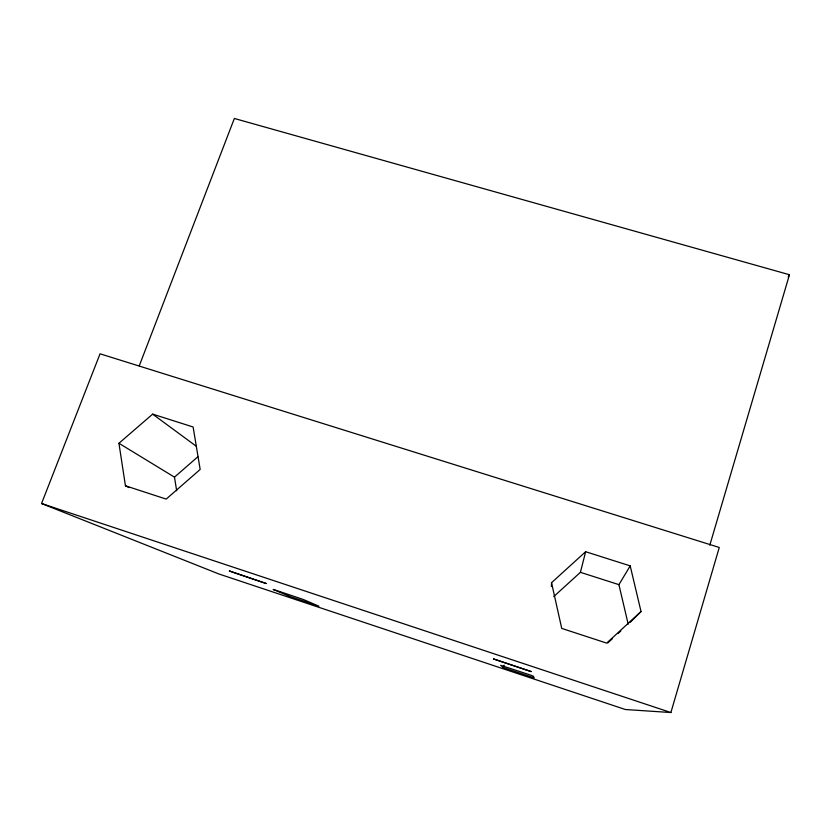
<?xml version="1.0" encoding="UTF-8"?>
<svg xmlns="http://www.w3.org/2000/svg" width="831" height="831" viewBox="0 0 831 831"><rect width="100%" height="100%" fill="white"/><g stroke="black" fill="none" stroke-linecap="round" stroke-linejoin="round"><path stroke-width="1.25" d="M551.389 586.499L551.535 582.708L585.637 551.722L630.199 565.88L641.033 611.554L630.033 622.398M553.768 596.565L580.412 572.32L585.637 551.722M709.809 545.178L789.45 274.729L234.352 118.469L139.317 365.682M670.887 712.531L719.262 547.473L100.052 353.809L41.55 503.513L219.041 574.034L625.369 709.518L670.887 712.531L41.55 503.513M503.378 667.615L500.667 665.319L530.843 675.198L533.357 676.195L534.177 677.878L504.043 667.906L503.378 667.615L504.168 665.153M788.183 276.962L789.45 274.729M628.194 624.206L618.918 584.65L630.199 565.88M641.033 611.554L606.661 643.101L561.735 628.413L551.535 582.708M607.783 642.955L612.416 638.696M617.984 633.586L620.778 631.03M176.681 490.778L174.479 477.15L197.84 456.79M118.937 443.276L152.644 414.129L193.114 426.989L200.167 469.453L166.19 499.099L125.429 485.782L118.937 443.276L174.479 477.15M580.412 572.32L618.918 584.65M125.429 485.782L128.878 487.558M152.644 414.129L196.396 446.33M493.469 658.921L531.123 671.562L493.469 658.921M229.886 571.126L229.242 571.011L266.252 583.539L229.886 571.126M273.856 589.595L273.15 589.439L290.611 596.762L318.886 606.183L303.305 599.483L273.856 589.595"/></g></svg>
